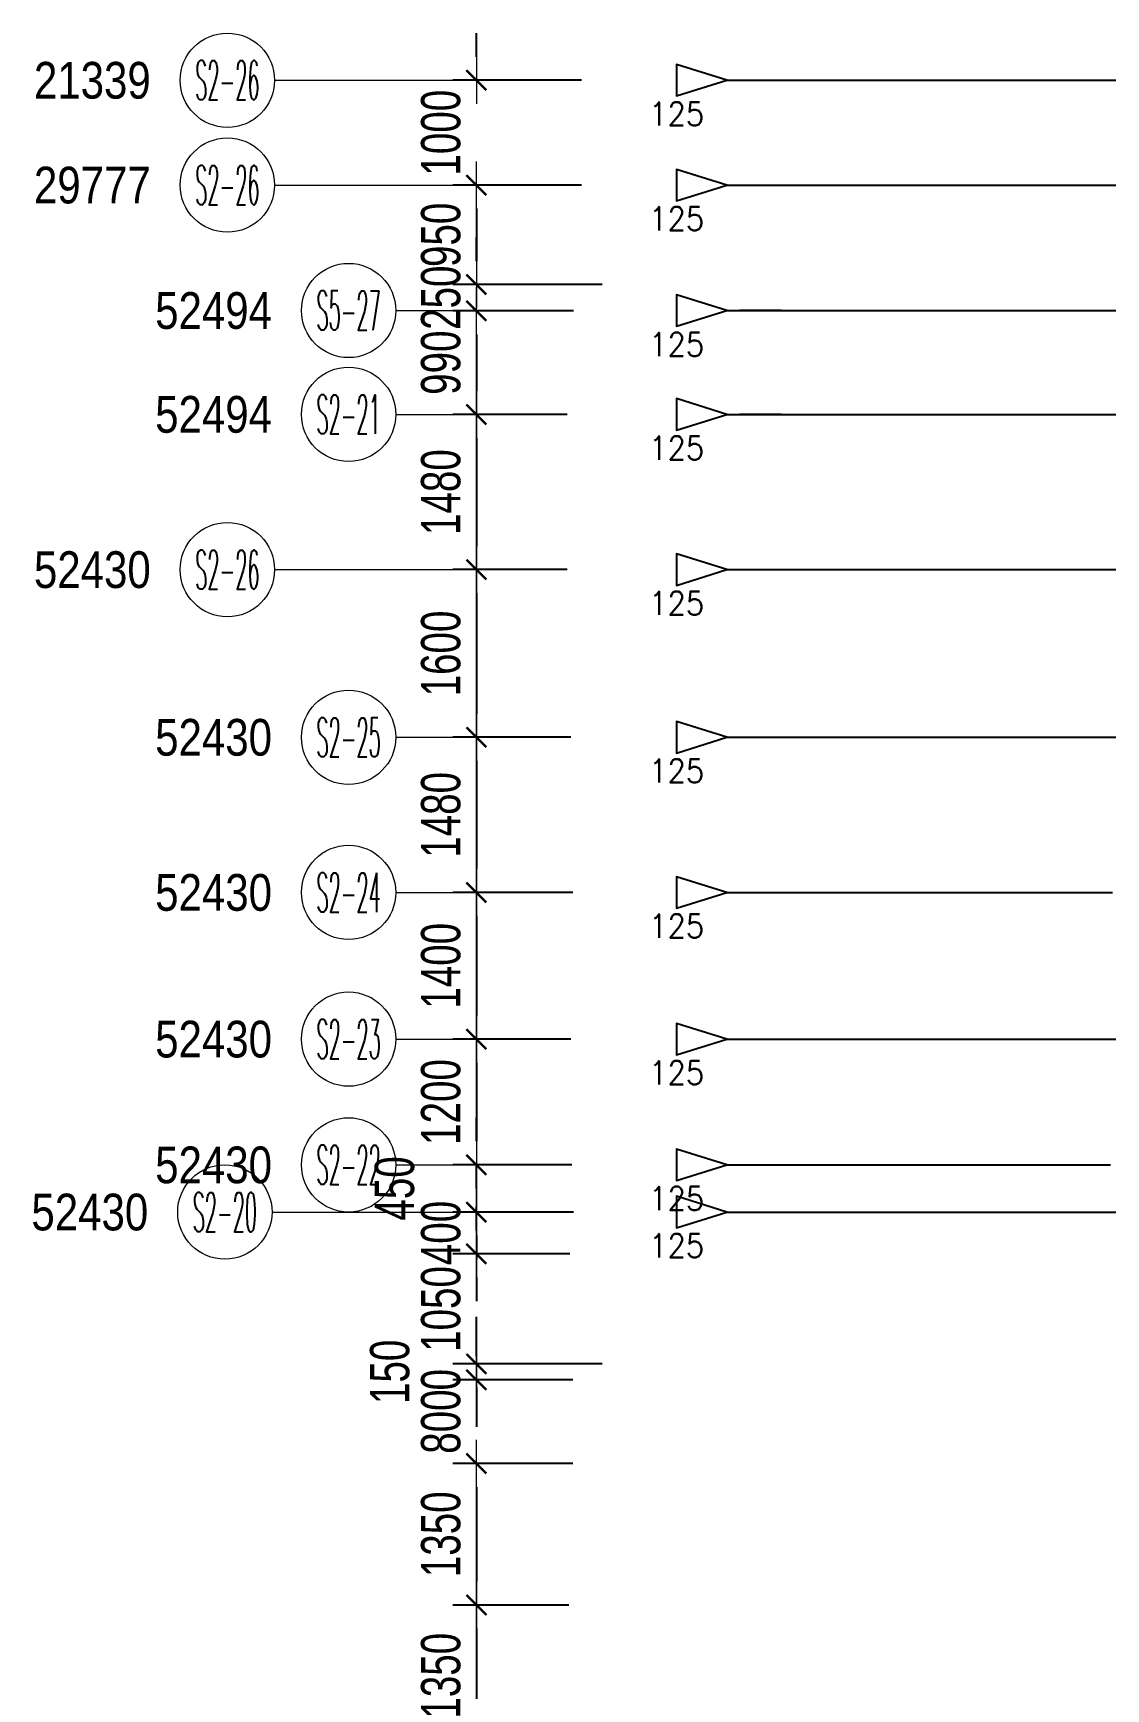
# Model space of a CAD drawing. Header units: millimetres. Extents: x 139404 to 589785, y -24714 to 48110.
# Drawn here: x 385909 to 396146, y 25100 to 40900 of the extents above; entities that cross this region are included whole.
import ezdxf
from ezdxf.enums import TextEntityAlignment as Align

# ---------------------------------------------------------------- set-up
doc = ezdxf.new("R2010")
doc.units = ezdxf.units.MM
doc.layers.get('0').update_dxf_attribs({"lineweight": 20})
doc.layers.get('Defpoints').update_dxf_attribs({"color": 151, "lineweight": 9})
doc.layers.add('ARES_TAG', color=3, linetype='Continuous')
doc.layers.add('NDC_S_TENDON', color=10, linetype='Continuous')
doc.layers.add('Current_plane_Column', color=7, linetype='Continuous', true_color=0x4b00ff)
doc.layers.add('NDC_LCAP', color=87, linetype='Continuous', plot=False)
for name, color, linetype, lineweight in [('NDC_S_ANNO', 7, 'Continuous', 20), ('NDC_S_DIM', 1, 'Continuous', 15), ('NDC_S_SYMBOL', 1, 'Continuous', 15)]:
    doc.layers.add(name, color=color, linetype=linetype, lineweight=lineweight)
doc.styles.add('ARES_BIGTEXT', font='VHARIALN.TTF')
doc.styles.add('ARES_ROMANS_0.36', font='romans.shx', dxfattribs={"width": 0.36, "bigfont": 'vns.shx'})
doc.styles.add('NDC_DIM', font='', dxfattribs={"width": 0.75})
doc.styles.get("Standard").update_dxf_attribs({"font": 'arial.ttf'})
doc.styles.get('NDC_DIM').set_extended_font_data('Dotum')
doc.dimstyles.new('NDC_dim_150', dxfattribs={"dimscale": 150, "dimtxt": 2.5, "dimasz": 1.5, "dimexe": 1.5, "dimexo": 2.5, "dimgap": 1, "dimtad": 1, "dimdec": 0, "dimzin": 0, "dimdsep": 46, "dimtxsty": 'NDC_DIM', "dimblk": 'DIMMARK', "dimcen": 0.09, "dimdle": 1.2, "dimclrd": 1, "dimclre": 1, "dimclrt": 3, "dimadec": 0, "dimazin": 0, "dimtfac": 1, "dimtdec": 0, "dimtix": 1, "dimtofl": 0, "dimtmove": 0, "dimatfit": 3, "dimfxl": 8, "dimfxlon": 1, "dimtolj": 1, "dimtzin": 0, "dimarcsym": 0})

# ---------------------------------------------------------------- blocks, each defined once
blk = doc.blocks.new('*U186')
at = {"layer": 'NDC_S_SYMBOL', "color": 3}
blk.add_line((-7165, 0), (-4508, 0), dxfattribs=at)
blk.add_circle((-7615, 0), 450, dxfattribs=at)
at = {"layer": 'NDC_S_TENDON'}
for p, q in [((-2328, 0), (-500, 0)), ((-500, 0), (5123, 0))]:
    blk.add_line(p, q, dxfattribs=at)
blk.add_lwpolyline([(-2848, 0), (-3328, 150), (-3328, -150), (-2848, 0), (-2328, 0)], dxfattribs=at)
at = {"layer": 'ARES_TAG', "style": 'ARES_ROMANS_0.36', "width": 0.36}
blk.add_attdef('S3', text='', height=375, dxfattribs=at).set_placement((-7615, 0), align=Align.MIDDLE_CENTER)
at = {"layer": 'NDC_LCAP', "style": 'ARES_BIGTEXT'}
blk.add_attdef('L', text='', height=350, dxfattribs=at).set_placement((-8346, 0), align=Align.MIDDLE_RIGHT)
blk = doc.blocks.new('*U185')
at = {"layer": 'NDC_S_SYMBOL', "color": 3}
blk.add_line((-7165, 0), (-4508, 0), dxfattribs=at)
blk.add_circle((-7615, 0), 450, dxfattribs=at)
at = {"layer": 'NDC_S_TENDON'}
for p, q in [((-2328, 0), (-500, 0)), ((-500, 0), (5123, 0))]:
    blk.add_line(p, q, dxfattribs=at)
blk.add_lwpolyline([(-2848, 0), (-3328, 150), (-3328, -150), (-2848, 0), (-2328, 0)], dxfattribs=at)
at = {"layer": 'ARES_TAG', "style": 'ARES_ROMANS_0.36', "width": 0.36}
blk.add_attdef('S3', text='', height=375, dxfattribs=at).set_placement((-7615, 0), align=Align.MIDDLE_CENTER)
at = {"layer": 'NDC_LCAP', "style": 'ARES_BIGTEXT'}
blk.add_attdef('L', text='', height=350, dxfattribs=at).set_placement((-8346, 0), align=Align.MIDDLE_RIGHT)
blk = doc.blocks.new('*U177')
at = {"layer": 'NDC_S_SYMBOL', "color": 3}
blk.add_line((-7376, 0), (-5876, 0), dxfattribs=at)
blk.add_circle((-7826, 0), 450, dxfattribs=at)
at = {"layer": 'NDC_S_TENDON'}
blk.add_line((-3696, 0), (-500, 0), dxfattribs=at)
blk.add_lwpolyline([(-4216, 0), (-4696, 150), (-4696, -150), (-4216, 0), (-3696, 0)], dxfattribs=at)
at = {"layer": 'ARES_TAG', "style": 'ARES_ROMANS_0.36', "width": 0.36}
blk.add_attdef('S3', text='', height=375, dxfattribs=at).set_placement((-7826, 0), align=Align.MIDDLE_CENTER)
at = {"layer": 'NDC_LCAP', "style": 'ARES_BIGTEXT'}
blk.add_attdef('L', text='', height=350, dxfattribs=at).set_placement((-8557, 0), align=Align.MIDDLE_RIGHT)
blk = doc.blocks.new('*U178')
at = {"layer": 'NDC_S_SYMBOL', "color": 3}
blk.add_line((-7338, 0), (-5838, 0), dxfattribs=at)
blk.add_circle((-7788, 0), 450, dxfattribs=at)
at = {"layer": 'NDC_S_TENDON'}
blk.add_line((-3658, 0), (-500, 0), dxfattribs=at)
blk.add_lwpolyline([(-4178, 0), (-4658, 150), (-4658, -150), (-4178, 0), (-3658, 0)], dxfattribs=at)
at = {"layer": 'ARES_TAG', "style": 'ARES_ROMANS_0.36', "width": 0.36}
blk.add_attdef('S3', text='', height=375, dxfattribs=at).set_placement((-7788, 0), align=Align.MIDDLE_CENTER)
at = {"layer": 'NDC_LCAP', "style": 'ARES_BIGTEXT'}
blk.add_attdef('L', text='', height=350, dxfattribs=at).set_placement((-8519, 0), align=Align.MIDDLE_RIGHT)
blk = doc.blocks.new('*U179')
at = {"layer": 'NDC_S_SYMBOL', "color": 3}
blk.add_line((-7995, 0), (-6495, 0), dxfattribs=at)
blk.add_circle((-8445, 0), 450, dxfattribs=at)
at = {"layer": 'NDC_S_TENDON'}
blk.add_line((-4315, 0), (-500, 0), dxfattribs=at)
blk.add_lwpolyline([(-4835, 0), (-5315, 150), (-5315, -150), (-4835, 0), (-4315, 0)], dxfattribs=at)
at = {"layer": 'ARES_TAG', "style": 'ARES_ROMANS_0.36', "width": 0.36}
blk.add_attdef('S3', text='', height=375, dxfattribs=at).set_placement((-8445, 0), align=Align.MIDDLE_CENTER)
at = {"layer": 'NDC_LCAP', "style": 'ARES_BIGTEXT'}
blk.add_attdef('L', text='', height=350, dxfattribs=at).set_placement((-9176, 0), align=Align.MIDDLE_RIGHT)
blk = doc.blocks.new('*U180')
at = {"layer": 'NDC_S_SYMBOL', "color": 3}
blk.add_line((-7319, 0), (-5819, 0), dxfattribs=at)
blk.add_circle((-7769, 0), 450, dxfattribs=at)
at = {"layer": 'NDC_S_TENDON'}
blk.add_line((-3639, 0), (-500, 0), dxfattribs=at)
blk.add_lwpolyline([(-4159, 0), (-4639, 150), (-4639, -150), (-4159, 0), (-3639, 0)], dxfattribs=at)
at = {"layer": 'ARES_TAG', "style": 'ARES_ROMANS_0.36', "width": 0.36}
blk.add_attdef('S3', text='', height=375, dxfattribs=at).set_placement((-7769, 0), align=Align.MIDDLE_CENTER)
at = {"layer": 'NDC_LCAP', "style": 'ARES_BIGTEXT'}
blk.add_attdef('L', text='', height=350, dxfattribs=at).set_placement((-8500, 0), align=Align.MIDDLE_RIGHT)
blk = doc.blocks.new('*U181')
at = {"layer": 'NDC_S_SYMBOL', "color": 3}
blk.add_line((-8415, 0), (-5734, 0), dxfattribs=at)
blk.add_circle((-8865, 0), 450, dxfattribs=at)
at = {"layer": 'NDC_S_TENDON'}
for p, q in [((-3554, 0), (-500, 0)), ((-500, 0), (5123, 0))]:
    blk.add_line(p, q, dxfattribs=at)
blk.add_lwpolyline([(-4074, 0), (-4554, 150), (-4554, -150), (-4074, 0), (-3554, 0)], dxfattribs=at)
at = {"layer": 'ARES_TAG', "style": 'ARES_ROMANS_0.36', "width": 0.36}
blk.add_attdef('S3', text='', height=375, dxfattribs=at).set_placement((-8865, 0), align=Align.MIDDLE_CENTER)
at = {"layer": 'NDC_LCAP', "style": 'ARES_BIGTEXT'}
blk.add_attdef('L', text='', height=350, dxfattribs=at).set_placement((-9596, 0), align=Align.MIDDLE_RIGHT)
blk = doc.blocks.new('*U169')
at = {"layer": 'NDC_S_SYMBOL', "color": 3}
blk.add_line((-7165, 0), (-4508, 0), dxfattribs=at)
blk.add_circle((-7615, 0), 450, dxfattribs=at)
at = {"layer": 'NDC_S_TENDON'}
for p, q in [((-2328, 0), (-500, 0)), ((-500, 0), (5123, 0))]:
    blk.add_line(p, q, dxfattribs=at)
blk.add_lwpolyline([(-2848, 0), (-3328, 150), (-3328, -150), (-2848, 0), (-2328, 0)], dxfattribs=at)
at = {"layer": 'ARES_TAG', "style": 'ARES_ROMANS_0.36', "width": 0.36}
blk.add_attdef('S3', text='', height=375, dxfattribs=at).set_placement((-7615, 0), align=Align.MIDDLE_CENTER)
at = {"layer": 'NDC_LCAP', "style": 'ARES_BIGTEXT'}
blk.add_attdef('L', text='', height=350, dxfattribs=at).set_placement((-8346, 0), align=Align.MIDDLE_RIGHT)
blk = doc.blocks.new('*U176')
at = {"layer": 'NDC_S_SYMBOL', "color": 3}
blk.add_line((-19730, 0), (-18230, 0), dxfattribs=at)
blk.add_circle((-20180, 0), 450, dxfattribs=at)
at = {"layer": 'NDC_S_TENDON'}
for p, q in [((-16050, 0), (-16450, 0)), ((-16450, 0), (25150, 0))]:
    blk.add_line(p, q, dxfattribs=at)
blk.add_lwpolyline([(-16570, 0), (-17050, 150), (-17050, -150), (-16570, 0), (-16050, 0)], dxfattribs=at)
at = {"layer": 'ARES_TAG', "style": 'ARES_ROMANS_0.36', "width": 0.36}
blk.add_attdef('S3', text='', height=375, dxfattribs=at).set_placement((-20180, 0), align=Align.MIDDLE_CENTER)
at = {"layer": 'NDC_LCAP', "style": 'ARES_BIGTEXT'}
blk.add_attdef('L', text='', height=350, dxfattribs=at).set_placement((-20911, 0), align=Align.MIDDLE_RIGHT)
blk = doc.blocks.new('*U161')
at = {"layer": 'NDC_S_SYMBOL', "color": 3}
blk.add_line((-19730, 0), (-18230, 0), dxfattribs=at)
blk.add_circle((-20180, 0), 450, dxfattribs=at)
at = {"layer": 'NDC_S_TENDON'}
for p, q in [((-16050, 0), (-16450, 0)), ((-16450, 0), (25150, 0))]:
    blk.add_line(p, q, dxfattribs=at)
blk.add_lwpolyline([(-16570, 0), (-17050, 150), (-17050, -150), (-16570, 0), (-16050, 0)], dxfattribs=at)
at = {"layer": 'ARES_TAG', "style": 'ARES_ROMANS_0.36', "width": 0.36}
blk.add_attdef('S3', text='', height=375, dxfattribs=at).set_placement((-20180, 0), align=Align.MIDDLE_CENTER)
at = {"layer": 'NDC_LCAP', "style": 'ARES_BIGTEXT'}
blk.add_attdef('L', text='', height=350, dxfattribs=at).set_placement((-20911, 0), align=Align.MIDDLE_RIGHT)
blk = doc.blocks.new('TDX')
for name, p, values in [('*U185', (12778, 30950, 2032), {'L': '21339', 'S3': 'S2-26'}), ('*U186', (12778, 29950, 2032), {'L': '29777', 'S3': 'S2-26'}), ('*U176', (26500, 28753, 2580), {'L': '52494', 'S3': 'S5-27'}), ('*U161', (26500, 27762, 2772), {'L': '52494', 'S3': 'S2-21'}), ('*U169', (12778, 26280, 2875), {'L': '52430', 'S3': 'S2-26'}), ('*U177', (14146, 24680, 2875), {'L': '52430', 'S3': 'S2-25'}), ('*U178', (14108, 23200, 2875), {'L': '52430', 'S3': 'S2-24'}), ('*U179', (14765, 21800, 2875), {'L': '52430', 'S3': 'S2-23'}), ('*U180', (14089, 20600, 2875), {'L': '52430', 'S3': 'S2-22'}), ('*U181', (14004, 20150, 2742), {'L': '52430', 'S3': 'S2-20'})]:
    blk.add_blockref(name, p).add_auto_attribs(values)
at = {"layer": 'NDC_S_ANNO', "linetype": 'Continuous', "char_height": 225, "attachment_point": 5, "line_spacing_factor": 0.75}
for insert in [(9450, 30630, -703), (9450, 29630, -703), (9450, 28430, -110), (9450, 27442, 63), (9450, 25960, 67), (9450, 24360, 67), (9450, 22880, 67), (9450, 21480, 67), (9450, 20280, 67), (9450, 19830, 58)]:
    blk.add_mtext('\\FSTANDARD.shx;125', dxfattribs=dict(at, insert=insert))
blk = doc.blocks.new('DIMMARK')
at = {"layer": 'NDC_S_DIM', "color": 1}
blk.add_line((-1.5, 0), (1, 0), dxfattribs=at)
at = {"layer": 'NDC_S_DIM', "color": 2, "const_width": 0.1}
blk.add_lwpolyline([(-0.424, -0.424), (0.424, 0.424)], dxfattribs=at)
blk = doc.blocks.new('*D428')
at = {"layer": 'Defpoints', "color": 0, "ltscale": 100, "transparency": 16777216}
for p in [(393467, 38500), (390139, 38250), (393373, 38250, 2515)]:
    blk.add_point(p, dxfattribs=at)
at = {"layer": 'NDC_S_DIM', "color": 1, "lineweight": -2, "ltscale": 100, "transparency": 16777216}
for p, q in [((390139, 38725), (390139, 38950)), ((391339, 38500), (389914, 38500)), ((391066, 38250), (389914, 38250)), ((390139, 38025), (390139, 37800))]:
    blk.add_line(p, q, dxfattribs=at)
at = {"layer": 'NDC_S_DIM', "color": 1, "lineweight": -2, "ltscale": 100, "transparency": 16777216, "xscale": 225, "yscale": 225, "zscale": 225}
for p, rotation in [((390139, 38500), 270), ((390139, 38250), 90)]:
    blk.add_blockref('DIMMARK', p, dxfattribs=dict(at, rotation=rotation))
at = {"layer": 'NDC_S_DIM', "color": 3, "ltscale": 100, "transparency": 16777216, "insert": (389801, 38375), "char_height": 375, "attachment_point": 5, "rotation": 90, "style": 'NDC_DIM'}
blk.add_mtext('\\A1;250', dxfattribs=at)
blk = doc.blocks.new('*D429')
at = {"layer": 'Defpoints', "color": 0, "ltscale": 100, "transparency": 16777216}
for p in [(393373, 38250, 2515), (390139, 37260), (393318, 37260, 2851)]:
    blk.add_point(p, dxfattribs=at)
at = {"layer": 'NDC_S_DIM', "color": 1, "lineweight": -2, "ltscale": 100, "transparency": 16777216}
for p, q in [((391066, 38250), (389914, 38250)), ((390139, 38025), (390139, 37485)), ((391006, 37260), (389914, 37260))]:
    blk.add_line(p, q, dxfattribs=at)
at = {"layer": 'NDC_S_DIM', "color": 1, "lineweight": -2, "ltscale": 100, "transparency": 16777216, "xscale": 225, "yscale": 225, "zscale": 225}
for p, rotation in [((390139, 38250), 90), ((390139, 37260), 270)]:
    blk.add_blockref('DIMMARK', p, dxfattribs=dict(at, rotation=rotation))
at = {"layer": 'NDC_S_DIM', "color": 3, "ltscale": 100, "transparency": 16777216, "insert": (389801, 37755), "char_height": 375, "attachment_point": 5, "rotation": 90, "style": 'NDC_DIM'}
blk.add_mtext('\\A1;990', dxfattribs=at)
blk = doc.blocks.new('*D430')
at = {"layer": 'Defpoints', "color": 0, "ltscale": 100, "transparency": 16777216}
for p in [(393318, 37260, 2851), (390139, 35780), (393318, 35780, 2852)]:
    blk.add_point(p, dxfattribs=at)
at = {"layer": 'NDC_S_DIM', "color": 1, "lineweight": -2, "ltscale": 100, "transparency": 16777216}
for p, q in [((391006, 37260), (389914, 37260)), ((390139, 37035), (390139, 36005)), ((391006, 35780), (389914, 35780))]:
    blk.add_line(p, q, dxfattribs=at)
at = {"layer": 'NDC_S_DIM', "color": 1, "lineweight": -2, "ltscale": 100, "transparency": 16777216, "xscale": 225, "yscale": 225, "zscale": 225}
for p, rotation in [((390139, 37260), 90), ((390139, 35780), 270)]:
    blk.add_blockref('DIMMARK', p, dxfattribs=dict(at, rotation=rotation))
at = {"layer": 'NDC_S_DIM', "color": 3, "ltscale": 100, "transparency": 16777216, "insert": (389801, 36520), "char_height": 375, "attachment_point": 5, "rotation": 90, "style": 'NDC_DIM'}
blk.add_mtext('\\A1;1480', dxfattribs=at)
blk = doc.blocks.new('*D431')
at = {"layer": 'Defpoints', "color": 0, "ltscale": 100, "transparency": 16777216}
for p in [(393318, 35780, 2852), (390139, 34180), (393578, 34180, 2840)]:
    blk.add_point(p, dxfattribs=at)
at = {"layer": 'NDC_S_DIM', "color": 1, "lineweight": -2, "ltscale": 100, "transparency": 16777216}
for p, q in [((391006, 35780), (389914, 35780)), ((390139, 35555), (390139, 34405)), ((391040, 34180), (389914, 34180))]:
    blk.add_line(p, q, dxfattribs=at)
at = {"layer": 'NDC_S_DIM', "color": 1, "lineweight": -2, "ltscale": 100, "transparency": 16777216, "xscale": 225, "yscale": 225, "zscale": 225}
for p, rotation in [((390139, 35780), 90), ((390139, 34180), 270)]:
    blk.add_blockref('DIMMARK', p, dxfattribs=dict(at, rotation=rotation))
at = {"layer": 'NDC_S_DIM', "color": 3, "ltscale": 100, "transparency": 16777216, "insert": (389801, 34980), "char_height": 375, "attachment_point": 5, "rotation": 90, "style": 'NDC_DIM'}
blk.add_mtext('\\A1;1600', dxfattribs=at)
blk = doc.blocks.new('*D432')
at = {"layer": 'Defpoints', "color": 0, "ltscale": 100, "transparency": 16777216}
for p in [(393578, 34180, 2840), (390139, 32700), (393757, 32700, 2835)]:
    blk.add_point(p, dxfattribs=at)
at = {"layer": 'NDC_S_DIM', "color": 1, "lineweight": -2, "ltscale": 100, "transparency": 16777216}
for p, q in [((391040, 34180), (389914, 34180)), ((390139, 33955), (390139, 32925)), ((391061, 32700), (389914, 32700))]:
    blk.add_line(p, q, dxfattribs=at)
at = {"layer": 'NDC_S_DIM', "color": 1, "lineweight": -2, "ltscale": 100, "transparency": 16777216, "xscale": 225, "yscale": 225, "zscale": 225}
for p, rotation in [((390139, 34180), 90), ((390139, 32700), 270)]:
    blk.add_blockref('DIMMARK', p, dxfattribs=dict(at, rotation=rotation))
at = {"layer": 'NDC_S_DIM', "color": 3, "ltscale": 100, "transparency": 16777216, "insert": (389801, 33440), "char_height": 375, "attachment_point": 5, "rotation": 90, "style": 'NDC_DIM'}
blk.add_mtext('\\A1;1480', dxfattribs=at)
blk = doc.blocks.new('*D433')
at = {"layer": 'Defpoints', "color": 0, "ltscale": 100, "transparency": 16777216}
for p in [(393757, 32700, 2835), (390139, 31300), (393578, 31300, 2840)]:
    blk.add_point(p, dxfattribs=at)
at = {"layer": 'NDC_S_DIM', "color": 1, "lineweight": -2, "ltscale": 100, "transparency": 16777216}
for p, q in [((391061, 32700), (389914, 32700)), ((390139, 32475), (390139, 31525)), ((391040, 31300), (389914, 31300))]:
    blk.add_line(p, q, dxfattribs=at)
at = {"layer": 'NDC_S_DIM', "color": 1, "lineweight": -2, "ltscale": 100, "transparency": 16777216, "xscale": 225, "yscale": 225, "zscale": 225}
for p, rotation in [((390139, 32700), 90), ((390139, 31300), 270)]:
    blk.add_blockref('DIMMARK', p, dxfattribs=dict(at, rotation=rotation))
at = {"layer": 'NDC_S_DIM', "color": 3, "ltscale": 100, "transparency": 16777216, "insert": (389801, 32000), "char_height": 375, "attachment_point": 5, "rotation": 90, "style": 'NDC_DIM'}
blk.add_mtext('\\A1;1400', dxfattribs=at)
blk = doc.blocks.new('*D434')
at = {"layer": 'Defpoints', "color": 0, "ltscale": 100, "transparency": 16777216}
for p in [(393578, 31300, 2840), (390139, 30100), (393667, 30100, 2837)]:
    blk.add_point(p, dxfattribs=at)
at = {"layer": 'NDC_S_DIM', "color": 1, "lineweight": -2, "ltscale": 100, "transparency": 16777216}
for p, q in [((391040, 31300), (389914, 31300)), ((390139, 31075), (390139, 30325)), ((391051, 30100), (389914, 30100))]:
    blk.add_line(p, q, dxfattribs=at)
at = {"layer": 'NDC_S_DIM', "color": 1, "lineweight": -2, "ltscale": 100, "transparency": 16777216, "xscale": 225, "yscale": 225, "zscale": 225}
for p, rotation in [((390139, 31300), 90), ((390139, 30100), 270)]:
    blk.add_blockref('DIMMARK', p, dxfattribs=dict(at, rotation=rotation))
at = {"layer": 'NDC_S_DIM', "color": 3, "ltscale": 100, "transparency": 16777216, "insert": (389801, 30700), "char_height": 375, "attachment_point": 5, "rotation": 90, "style": 'NDC_DIM'}
blk.add_mtext('\\A1;1200', dxfattribs=at)
blk = doc.blocks.new('*D435')
at = {"layer": 'Defpoints', "color": 0, "ltscale": 100, "transparency": 16777216}
for p in [(393667, 30100, 2837), (390139, 29650), (393578, 29650, 2657)]:
    blk.add_point(p, dxfattribs=at)
at = {"layer": 'NDC_S_DIM', "color": 1, "lineweight": -2, "ltscale": 100, "transparency": 16777216}
for p, q in [((390139, 30325), (390139, 30550)), ((391051, 30100), (389914, 30100)), ((391067, 29650), (389914, 29650)), ((390139, 29425), (390139, 29200))]:
    blk.add_line(p, q, dxfattribs=at)
at = {"layer": 'NDC_S_DIM', "color": 1, "lineweight": -2, "ltscale": 100, "transparency": 16777216, "xscale": 225, "yscale": 225, "zscale": 225}
for p, rotation in [((390139, 30100), 270), ((390139, 29650), 90)]:
    blk.add_blockref('DIMMARK', p, dxfattribs=dict(at, rotation=rotation))
at = {"layer": 'NDC_S_DIM', "color": 3, "ltscale": 100, "transparency": 16777216, "insert": (389360, 29875), "char_height": 375, "attachment_point": 5, "rotation": 90, "style": 'NDC_DIM'}
blk.add_mtext('\\A1;450', dxfattribs=at)
blk = doc.blocks.new('*D436')
at = {"layer": 'Defpoints', "color": 0, "ltscale": 100, "transparency": 16777216}
for p in [(393578, 29650, 2657), (390139, 29250), (393531, 29250, 2874)]:
    blk.add_point(p, dxfattribs=at)
at = {"layer": 'NDC_S_DIM', "color": 1, "lineweight": -2, "ltscale": 100, "transparency": 16777216}
for p, q in [((390139, 29875), (390139, 30100)), ((391067, 29650), (389914, 29650)), ((391030, 29250), (389914, 29250)), ((390139, 29025), (390139, 28800))]:
    blk.add_line(p, q, dxfattribs=at)
at = {"layer": 'NDC_S_DIM', "color": 1, "lineweight": -2, "ltscale": 100, "transparency": 16777216, "xscale": 225, "yscale": 225, "zscale": 225}
for p, rotation in [((390139, 29650), 270), ((390139, 29250), 90)]:
    blk.add_blockref('DIMMARK', p, dxfattribs=dict(at, rotation=rotation))
at = {"layer": 'NDC_S_DIM', "color": 3, "ltscale": 100, "transparency": 16777216, "insert": (389801, 29450), "char_height": 375, "attachment_point": 5, "rotation": 90, "style": 'NDC_DIM'}
blk.add_mtext('\\A1;400', dxfattribs=at)
blk = doc.blocks.new('*D437')
at = {"layer": 'Defpoints', "color": 0, "ltscale": 100, "transparency": 16777216}
for p in [(393531, 29250, 2874), (390139, 28200), (393349, 28200)]:
    blk.add_point(p, dxfattribs=at)
at = {"layer": 'NDC_S_DIM', "color": 1, "lineweight": -2, "ltscale": 100, "transparency": 16777216}
for p, q in [((390139, 29475), (390139, 29700)), ((391030, 29250), (389914, 29250)), ((391339, 28200), (389914, 28200)), ((390139, 27975), (390139, 27750))]:
    blk.add_line(p, q, dxfattribs=at)
at = {"layer": 'NDC_S_DIM', "color": 1, "lineweight": -2, "ltscale": 100, "transparency": 16777216, "xscale": 225, "yscale": 225, "zscale": 225}
for p, rotation in [((390139, 29250), 270), ((390139, 28200), 90)]:
    blk.add_blockref('DIMMARK', p, dxfattribs=dict(at, rotation=rotation))
at = {"layer": 'NDC_S_DIM', "color": 3, "ltscale": 100, "transparency": 16777216, "insert": (389801, 28725), "char_height": 375, "attachment_point": 5, "rotation": 90, "style": 'NDC_DIM'}
blk.add_mtext('\\A1;1050', dxfattribs=at)
blk = doc.blocks.new('*D438')
at = {"layer": 'Defpoints', "color": 0, "ltscale": 100, "transparency": 16777216}
for p in [(393349, 28200), (390139, 28050), (393367, 28050, 2871)]:
    blk.add_point(p, dxfattribs=at)
at = {"layer": 'NDC_S_DIM', "color": 1, "lineweight": -2, "ltscale": 100, "transparency": 16777216}
for p, q in [((390139, 28425), (390139, 28650)), ((391339, 28200), (389914, 28200)), ((391010, 28050), (389914, 28050)), ((390139, 27825), (390139, 27600))]:
    blk.add_line(p, q, dxfattribs=at)
at = {"layer": 'NDC_S_DIM', "color": 1, "lineweight": -2, "ltscale": 100, "transparency": 16777216, "xscale": 225, "yscale": 225, "zscale": 225}
for p, rotation in [((390139, 28200), 270), ((390139, 28050), 90)]:
    blk.add_blockref('DIMMARK', p, dxfattribs=dict(at, rotation=rotation))
at = {"layer": 'NDC_S_DIM', "color": 3, "ltscale": 100, "transparency": 16777216, "insert": (389314, 28125), "char_height": 375, "attachment_point": 5, "rotation": 90, "style": 'NDC_DIM'}
blk.add_mtext('\\A1;150', dxfattribs=at)
blk = doc.blocks.new('*D439')
at = {"layer": 'Defpoints', "color": 0, "ltscale": 100, "transparency": 16777216}
for p in [(390139, 28050), (393367, 28050, 2871), (393367, 28050, 2557)]:
    blk.add_point(p, dxfattribs=at)
at = {"layer": 'NDC_S_DIM', "color": 1, "lineweight": -2, "ltscale": 100, "transparency": 16777216}
for p, q in [((390139, 28275), (390139, 28500)), ((391010, 28050), (389914, 28050)), ((391059, 28050), (389914, 28050)), ((390139, 27825), (390139, 27600))]:
    blk.add_line(p, q, dxfattribs=at)
at = {"layer": 'NDC_S_DIM', "color": 1, "lineweight": -2, "ltscale": 100, "transparency": 16777216, "xscale": 225, "yscale": 225, "zscale": 225}
for rotation in [270, 90]:
    blk.add_blockref('DIMMARK', (390139, 28050), dxfattribs=dict(at, rotation=rotation))
at = {"layer": 'NDC_S_DIM', "color": 3, "ltscale": 100, "transparency": 16777216, "insert": (389801, 28050), "char_height": 375, "attachment_point": 5, "rotation": 90, "style": 'NDC_DIM'}
blk.add_mtext('\\A1;0', dxfattribs=at)
blk = doc.blocks.new('*D440')
at = {"layer": 'Defpoints', "color": 0, "ltscale": 100, "transparency": 16777216}
for p in [(393367, 28050, 2557), (390139, 27250), (393367, 27250, 2552)]:
    blk.add_point(p, dxfattribs=at)
at = {"layer": 'NDC_S_DIM', "color": 1, "lineweight": -2, "ltscale": 100, "transparency": 16777216}
for p, q in [((390139, 28275), (390139, 28500)), ((391059, 28050), (389914, 28050)), ((391060, 27250), (389914, 27250)), ((390139, 27025), (390139, 26800))]:
    blk.add_line(p, q, dxfattribs=at)
at = {"layer": 'NDC_S_DIM', "color": 1, "lineweight": -2, "ltscale": 100, "transparency": 16777216, "xscale": 225, "yscale": 225, "zscale": 225}
for p, rotation in [((390139, 28050), 270), ((390139, 27250), 90)]:
    blk.add_blockref('DIMMARK', p, dxfattribs=dict(at, rotation=rotation))
at = {"layer": 'NDC_S_DIM', "color": 3, "ltscale": 100, "transparency": 16777216, "insert": (389801, 27650), "char_height": 375, "attachment_point": 5, "rotation": 90, "style": 'NDC_DIM'}
blk.add_mtext('\\A1;800', dxfattribs=at)
blk = doc.blocks.new('*D441')
at = {"layer": 'Defpoints', "color": 0, "ltscale": 100, "transparency": 16777216}
for p in [(393367, 27250, 2552), (390139, 25900), (393366, 25900, 2800)]:
    blk.add_point(p, dxfattribs=at)
at = {"layer": 'NDC_S_DIM', "color": 1, "lineweight": -2, "ltscale": 100, "transparency": 16777216}
for p, q in [((391060, 27250), (389914, 27250)), ((390139, 27025), (390139, 26125)), ((391020, 25900), (389914, 25900))]:
    blk.add_line(p, q, dxfattribs=at)
at = {"layer": 'NDC_S_DIM', "color": 1, "lineweight": -2, "ltscale": 100, "transparency": 16777216, "xscale": 225, "yscale": 225, "zscale": 225}
for p, rotation in [((390139, 27250), 90), ((390139, 25900), 270)]:
    blk.add_blockref('DIMMARK', p, dxfattribs=dict(at, rotation=rotation))
at = {"layer": 'NDC_S_DIM', "color": 3, "ltscale": 100, "transparency": 16777216, "insert": (389801, 26575), "char_height": 375, "attachment_point": 5, "rotation": 90, "style": 'NDC_DIM'}
blk.add_mtext('\\A1;1350', dxfattribs=at)
blk = doc.blocks.new('*D442')
at = {"layer": 'Defpoints', "color": 0, "ltscale": 100, "transparency": 16777216}
for p in [(393366, 25900, 2800), (390139, 24550), (393366, 24550, 2800)]:
    blk.add_point(p, dxfattribs=at)
at = {"layer": 'NDC_S_DIM', "color": 1, "lineweight": -2, "ltscale": 100, "transparency": 16777216}
for p, q in [((391020, 25900), (389914, 25900)), ((390139, 25675), (390139, 24775)), ((391020, 24550), (389914, 24550))]:
    blk.add_line(p, q, dxfattribs=at)
at = {"layer": 'NDC_S_DIM', "color": 1, "lineweight": -2, "ltscale": 100, "transparency": 16777216, "xscale": 225, "yscale": 225, "zscale": 225}
for p, rotation in [((390139, 25900), 90), ((390139, 24550), 270)]:
    blk.add_blockref('DIMMARK', p, dxfattribs=dict(at, rotation=rotation))
at = {"layer": 'NDC_S_DIM', "color": 3, "ltscale": 100, "transparency": 16777216, "insert": (389801, 25225), "char_height": 375, "attachment_point": 5, "rotation": 90, "style": 'NDC_DIM'}
blk.add_mtext('\\A1;1350', dxfattribs=at)
blk = doc.blocks.new('*D487')
at = {"layer": 'Defpoints', "color": 0, "ltscale": 100, "transparency": 16777216}
for p in [(393373, 39450, 2032), (390139, 38500), (393318, 38500, 2851)]:
    blk.add_point(p, dxfattribs=at)
at = {"layer": 'NDC_S_DIM', "color": 1, "lineweight": -2, "ltscale": 100, "transparency": 16777216}
for p, q in [((391143, 39450), (389914, 39450)), ((390139, 39225), (390139, 38725)), ((391006, 38500), (389914, 38500))]:
    blk.add_line(p, q, dxfattribs=at)
at = {"layer": 'NDC_S_DIM', "color": 1, "lineweight": -2, "ltscale": 100, "transparency": 16777216, "xscale": 225, "yscale": 225, "zscale": 225}
for p, rotation in [((390139, 39450), 90), ((390139, 38500), 270)]:
    blk.add_blockref('DIMMARK', p, dxfattribs=dict(at, rotation=rotation))
at = {"layer": 'NDC_S_DIM', "color": 3, "ltscale": 100, "transparency": 16777216, "insert": (389801, 38975), "char_height": 375, "attachment_point": 5, "rotation": 90, "style": 'NDC_DIM'}
blk.add_mtext('\\A1;950', dxfattribs=at)
blk = doc.blocks.new('*D488')
at = {"layer": 'Defpoints', "color": 0, "ltscale": 100, "transparency": 16777216}
for p in [(393373, 40450, 2032), (390139, 39450), (393318, 39450, 2851)]:
    blk.add_point(p, dxfattribs=at)
at = {"layer": 'NDC_S_DIM', "color": 1, "lineweight": -2, "ltscale": 100, "transparency": 16777216}
for p, q in [((390139, 40675), (390139, 40900)), ((391143, 40450), (389914, 40450)), ((391006, 39450), (389914, 39450)), ((390139, 39225), (390139, 39000))]:
    blk.add_line(p, q, dxfattribs=at)
at = {"layer": 'NDC_S_DIM', "color": 1, "lineweight": -2, "ltscale": 100, "transparency": 16777216, "xscale": 225, "yscale": 225, "zscale": 225}
for p, rotation in [((390139, 40450), 270), ((390139, 39450), 90)]:
    blk.add_blockref('DIMMARK', p, dxfattribs=dict(at, rotation=rotation))
at = {"layer": 'NDC_S_DIM', "color": 3, "ltscale": 100, "transparency": 16777216, "insert": (389801, 39950), "char_height": 375, "attachment_point": 5, "rotation": 90, "style": 'NDC_DIM'}
blk.add_mtext('\\A1;1000', dxfattribs=at)

msp = doc.modelspace()

# ---------------------------------------------------------------- block references
at = {"layer": 'Current_plane_Column'}
msp.add_blockref('TDX', (382600, 9500), dxfattribs=at)

# ---------------------------------------------------------------- dimensions: what is measured, and where the dimension line sits
at = {"layer": 'NDC_S_DIM', "ltscale": 100}
for base, p1, p2, picture, middle in [((390138.8, 39450), (393372.9, 40450, 2031.9), (393317.9, 39450, 2850.6), '*D488', (389801.1, 39950)), ((390138.8, 38500), (393372.9, 39450, 2031.9), (393317.9, 38500, 2850.6), '*D487', (389801.1, 38975)), ((390138.8, 37260.3), (393372.9, 38250.2, 2515), (393317.9, 37260.3, 2850.6), '*D429', (389801.1, 37755.2)), ((390138.8, 35779.9), (393317.9, 37260.3, 2850.6), (393318, 35779.9, 2852.5), '*D430', (389801.1, 36520.1)), ((390138.8, 34179.9), (393318, 35779.9, 2852.5), (393577.9, 34179.9, 2840), '*D431', (389801.1, 34979.9)), ((390138.8, 32699.9), (393577.9, 34179.9, 2840), (393756.5, 32699.9, 2834.8), '*D432', (389801.1, 33439.9)), ((390138.8, 31299.9), (393756.5, 32699.9, 2834.8), (393577.9, 31299.9, 2840), '*D433', (389801.1, 31999.9)), ((390138.8, 30100), (393577.9, 31299.9, 2840), (393666.9, 30100, 2837.4), '*D434', (389801.1, 30699.9)), ((390138.8, 29250), (393577.9, 29650, 2656.7), (393531.5, 29250, 2873.8), '*D436', (389801.1, 29450)), ((390138.8, 28200), (393531.5, 29250, 2873.8), (393348.7, 28200), '*D437', (389801.1, 28725)), ((390138.8341404, 28050.0000006), (393366.7649017, 28050.0000006, 2871.0954398), (393366.6130733, 28050.0000006, 2556.6136777), '*D439', (389801.0797306, 28050.0000006)), ((390138.8, 27250), (393366.6, 28050, 2556.6), (393366.7, 27250, 2551.8), '*D440', (389801.1, 27650)), ((390138.8, 25900), (393366.7, 27250, 2551.8), (393365.9, 25900, 2800.4), '*D441', (389801.1, 26575)), ((390138.8, 24550), (393365.9, 25900, 2800.4), (393365.9, 24550, 2800.4), '*D442', (389801.1, 25225))]:
    dim = msp.add_linear_dim(base=base, p1=p1, p2=p2, angle=90, dimstyle='NDC_dim_150', override={"dimtmove": 1}, dxfattribs=at)
    dim.commit()
    dim.dimension.update_dxf_attribs({"geometry": picture, "text_midpoint": middle})
dim = msp.add_linear_dim(base=(390138.8, 38250.2), p1=(393466.7, 38500), p2=(393372.9, 38250.2, 2515), angle=90, dimstyle='NDC_dim_150', dxfattribs=at)
dim.commit()
dim.dimension.update_dxf_attribs({"geometry": '*D428', "text_midpoint": (389801.1, 38375.1)})
for base, p1, p2, picture, middle in [((390138.8, 29650), (393666.9, 30100, 2837.4), (393577.9, 29650, 2656.7), '*D435', (389698.1, 29875)), ((390138.8, 28050), (393348.7, 28200), (393366.8, 28050, 2871.1), '*D438', (389651.8, 28125))]:
    dim = msp.add_linear_dim(base=base, p1=p1, p2=p2, angle=90, dimstyle='NDC_dim_150', override={"dimtmove": 1}, dxfattribs=at)
    dim.commit()
    dim.dimension.update_dxf_attribs({"geometry": picture, "text_midpoint": middle, "dimtype": 160})

doc.saveas('drawing.dxf')
